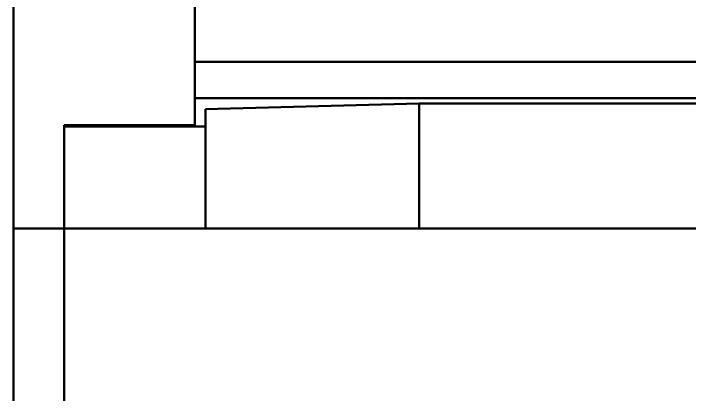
# Model space of a CAD drawing. Header units: millimetres. Extents: x 0 to 841, y 0 to 594.
# Drawn here: x 109.88 to 128.53, y 292.75 to 303.27 of the extents above; entities that cross this region are included whole.
import ezdxf

# ---------------------------------------------------------------- set-up
doc = ezdxf.new("R2010")
doc.units = ezdxf.units.MM
doc.layers.add('1', color=7, linetype='Continuous')

msp = doc.modelspace()

# ---------------------------------------------------------------- linework, layer by layer
at = {"layer": '1', "color": 7, "linetype": 'Continuous', "lineweight": 50}
for p, q in [((114.883, 311.068), (114.883, 301.937)), ((109.883, 297.337), (109.883, 304.937)), ((114.883, 301.937), (114.883, 300.937)), ((139.683, 301.937), (114.883, 301.937)), ((139.683, 300.937), (114.883, 300.937)), ((114.883, 300.937), (114.883, 300.189)), ((115.177, 300.633), (121.077, 300.787)), ((115.177, 297.337), (115.177, 300.633)), ((121.077, 300.787), (121.077, 297.337)), ((133.488, 300.787), (121.077, 300.787)), ((111.283, 300.189), (111.283, 297.337)), ((114.883, 300.189), (111.283, 300.189)), ((115.177, 300.151), (111.283, 300.151)), ((109.883, 223.358), (109.883, 297.337)), ((111.283, 297.337), (109.883, 297.337)), ((111.283, 253.953), (111.283, 297.337)), ((143.283, 297.337), (111.283, 297.337))]:
    msp.add_line(p, q, dxfattribs=at)

doc.saveas('drawing.dxf')
